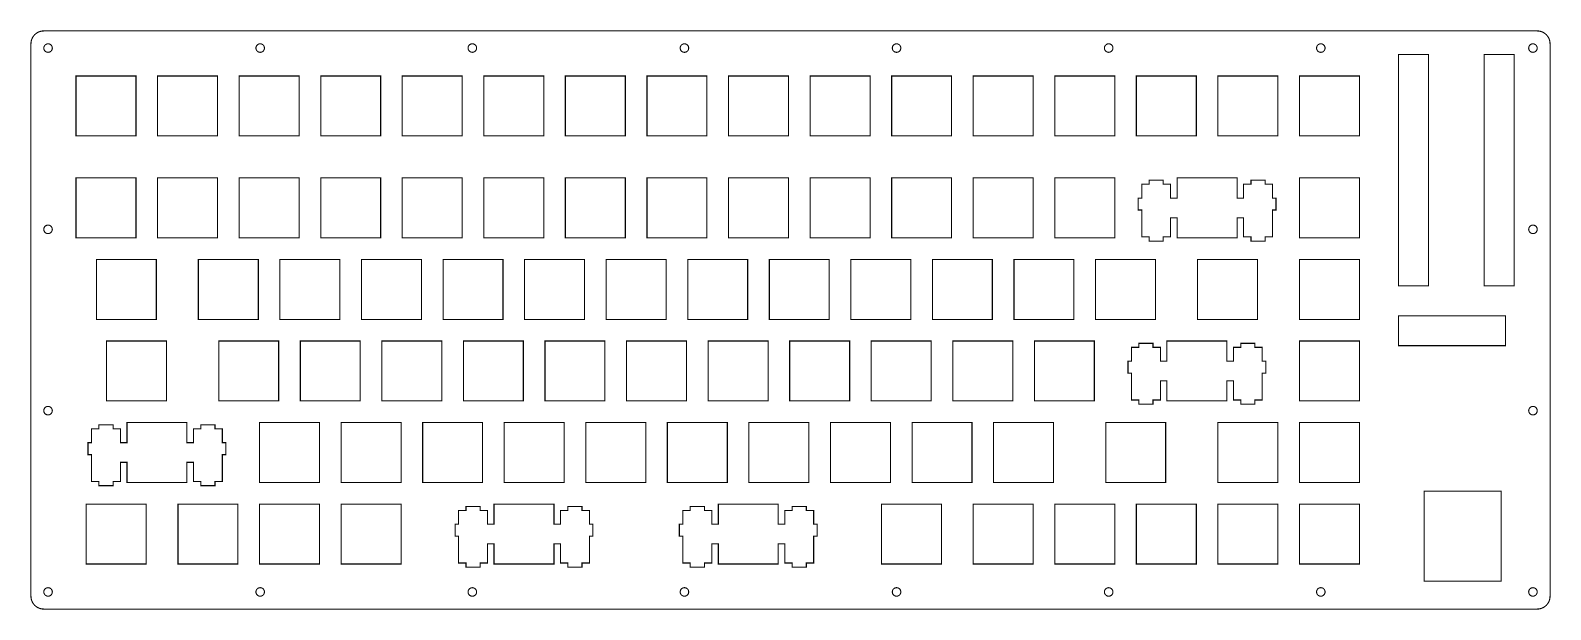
# Model space of a CAD drawing. Header units: millimetres. Extents: x -178 to 178, y -68 to 68.
import ezdxf

# ---------------------------------------------------------------- set-up
doc = ezdxf.new("R2010")
doc.units = ezdxf.units.MM
doc.layers.add('TopSilkLayer', color=7, linetype='Continuous', true_color=0xffcc00)

msp = doc.modelspace()

# ---------------------------------------------------------------- linework, layer by layer
at = {"layer": 'TopSilkLayer', "const_width": 0.254}
for points in [[(174.4, 67.53), (174.64, 67.52), (174.87, 67.5), (175.1, 67.45), (175.33, 67.39), (175.55, 67.3), (175.76, 67.21), (175.97, 67.09), (176.17, 66.96), (176.35, 66.81), (176.53, 66.65), (176.68, 66.48), (176.83, 66.3), (176.96, 66.1), (177.08, 65.89), (177.17, 65.68), (177.26, 65.46), (177.32, 65.23), (177.36, 65), (177.39, 64.77), (177.4, 64.53), (177.4, -64.53), (177.39, -64.77), (177.36, -65), (177.32, -65.23), (177.26, -65.46), (177.17, -65.68), (177.08, -65.89), (176.96, -66.1), (176.83, -66.3), (176.68, -66.48), (176.53, -66.65), (176.35, -66.81), (176.17, -66.96), (175.97, -67.09), (175.76, -67.2), (175.55, -67.3), (175.33, -67.39), (175.1, -67.45), (174.87, -67.5), (174.64, -67.52), (174.4, -67.53), (-174.4, -67.53), (-174.64, -67.52), (-174.87, -67.5), (-175.1, -67.45), (-175.33, -67.39), (-175.55, -67.3), (-175.76, -67.2), (-175.97, -67.09), (-176.16, -66.96), (-176.35, -66.81), (-176.52, -66.65), (-176.68, -66.48), (-176.83, -66.3), (-176.96, -66.1), (-177.07, -65.89), (-177.17, -65.68), (-177.25, -65.46), (-177.32, -65.23), (-177.36, -65), (-177.39, -64.77), (-177.4, -64.53), (-177.4, 64.53), (-177.39, 64.77), (-177.36, 65), (-177.32, 65.23), (-177.25, 65.46), (-177.17, 65.68), (-177.07, 65.89), (-176.96, 66.1), (-176.83, 66.3), (-176.68, 66.48), (-176.52, 66.65), (-176.35, 66.81), (-176.16, 66.96), (-175.97, 67.09), (-175.76, 67.21), (-175.55, 67.3), (-175.33, 67.39), (-175.1, 67.45), (-174.87, 67.5), (-174.64, 67.52), (-174.4, 67.53), (174.4, 67.53)], [(-173.71, 64.48), (-173.99, 64.34), (-174.21, 64.12), (-174.35, 63.84), (-174.4, 63.53), (-174.35, 63.22), (-174.21, 62.94), (-173.99, 62.72), (-173.71, 62.58), (-173.4, 62.53), (-173.09, 62.58), (-172.81, 62.72), (-172.59, 62.94), (-172.45, 63.22), (-172.4, 63.53), (-172.45, 63.84), (-172.59, 64.12), (-172.81, 64.34), (-173.09, 64.48), (-173.4, 64.53), (-173.71, 64.48)], [(-124.17, 64.48), (-124.44, 64.34), (-124.67, 64.12), (-124.81, 63.84), (-124.86, 63.53), (-124.81, 63.22), (-124.67, 62.94), (-124.44, 62.72), (-124.17, 62.58), (-123.86, 62.53), (-123.55, 62.58), (-123.27, 62.72), (-123.05, 62.94), (-122.91, 63.22), (-122.86, 63.53), (-122.91, 63.84), (-123.05, 64.12), (-123.27, 64.34), (-123.55, 64.48), (-123.86, 64.53), (-124.17, 64.48)], [(-74.62, 64.48), (-74.9, 64.34), (-75.12, 64.12), (-75.26, 63.84), (-75.31, 63.53), (-75.26, 63.22), (-75.12, 62.94), (-74.9, 62.72), (-74.62, 62.58), (-74.31, 62.53), (-74, 62.58), (-73.73, 62.72), (-73.5, 62.94), (-73.36, 63.22), (-73.31, 63.53), (-73.36, 63.84), (-73.5, 64.12), (-73.73, 64.34), (-74, 64.48), (-74.31, 64.53), (-74.62, 64.48)], [(-25.08, 64.48), (-25.36, 64.34), (-25.58, 64.12), (-25.72, 63.84), (-25.77, 63.53), (-25.72, 63.22), (-25.58, 62.94), (-25.36, 62.72), (-25.08, 62.58), (-24.77, 62.53), (-24.46, 62.58), (-24.18, 62.72), (-23.96, 62.94), (-23.82, 63.22), (-23.77, 63.53), (-23.82, 63.84), (-23.96, 64.12), (-24.18, 64.34), (-24.46, 64.48), (-24.77, 64.53), (-25.08, 64.48)], [(24.46, 64.48), (24.19, 64.34), (23.96, 64.12), (23.82, 63.84), (23.77, 63.53), (23.82, 63.22), (23.96, 62.94), (24.19, 62.72), (24.46, 62.58), (24.77, 62.53), (25.08, 62.58), (25.36, 62.72), (25.58, 62.94), (25.72, 63.22), (25.77, 63.53), (25.72, 63.84), (25.58, 64.12), (25.36, 64.34), (25.08, 64.48), (24.77, 64.53), (24.46, 64.48)], [(74, 64.48), (73.73, 64.34), (73.51, 64.12), (73.36, 63.84), (73.32, 63.53), (73.36, 63.22), (73.51, 62.94), (73.73, 62.72), (74, 62.58), (74.31, 62.53), (74.62, 62.58), (74.9, 62.72), (75.12, 62.94), (75.27, 63.22), (75.31, 63.53), (75.27, 63.84), (75.12, 64.12), (74.9, 64.34), (74.62, 64.48), (74.31, 64.53), (74, 64.48)], [(123.55, 64.48), (123.27, 64.34), (123.05, 64.12), (122.91, 63.84), (122.86, 63.53), (122.91, 63.22), (123.05, 62.94), (123.27, 62.72), (123.55, 62.58), (123.86, 62.53), (124.17, 62.58), (124.45, 62.72), (124.67, 62.94), (124.81, 63.22), (124.86, 63.53), (124.81, 63.84), (124.67, 64.12), (124.45, 64.34), (124.17, 64.48), (123.86, 64.53), (123.55, 64.48)], [(173.09, 64.48), (172.81, 64.34), (172.59, 64.12), (172.45, 63.84), (172.4, 63.53), (172.45, 63.22), (172.59, 62.94), (172.81, 62.72), (173.09, 62.58), (173.4, 62.53), (173.71, 62.58), (173.99, 62.72), (174.21, 62.94), (174.35, 63.22), (174.4, 63.53), (174.35, 63.84), (174.21, 64.12), (173.99, 64.34), (173.71, 64.48), (173.4, 64.53), (173.09, 64.48)], [(142, 62), (149, 62), (149, 8), (142, 8), (142, 62)], [(162, 62), (169, 62), (169, 8), (162, 8), (162, 62)], [(-166.88, 57.01), (-152.87, 57.01), (-152.87, 43.01), (-166.88, 43.01), (-166.88, 57.01)], [(-147.82, 57.01), (-133.82, 57.01), (-133.82, 43.01), (-147.82, 43.01), (-147.82, 57.01)], [(-128.77, 57.01), (-114.77, 57.01), (-114.77, 43.01), (-128.77, 43.01), (-128.77, 57.01)], [(-109.72, 57.01), (-95.72, 57.01), (-95.72, 43.01), (-109.72, 43.01), (-109.72, 57.01)], [(-90.67, 57.01), (-76.67, 57.01), (-76.67, 43.01), (-90.67, 43.01), (-90.67, 57.01)], [(-71.63, 57.01), (-57.62, 57.01), (-57.62, 43.01), (-71.63, 43.01), (-71.63, 57.01)], [(-52.58, 57.01), (-38.57, 57.01), (-38.57, 43.01), (-52.58, 43.01), (-52.58, 57.01)], [(-33.52, 57.01), (-19.52, 57.01), (-19.52, 43.01), (-33.52, 43.01), (-33.52, 57.01)], [(-14.47, 57.01), (-0.47, 57.01), (-0.47, 43.01), (-14.47, 43.01), (-14.47, 57.01)], [(4.58, 57.01), (18.58, 57.01), (18.58, 43.01), (4.58, 43.01), (4.58, 57.01)], [(23.63, 57.01), (37.63, 57.01), (37.63, 43.01), (23.63, 43.01), (23.63, 57.01)], [(42.68, 57.01), (56.68, 57.01), (56.68, 43.01), (42.68, 43.01), (42.68, 57.01)], [(61.73, 57.01), (75.73, 57.01), (75.73, 43.01), (61.73, 43.01), (61.73, 57.01)], [(80.78, 57.01), (94.78, 57.01), (94.78, 43.01), (80.78, 43.01), (80.78, 57.01)], [(99.83, 57.01), (113.83, 57.01), (113.83, 43.01), (99.83, 43.01), (99.83, 57.01)], [(118.88, 57.01), (132.88, 57.01), (132.88, 43.01), (118.88, 43.01), (118.88, 57.01)], [(-166.88, 33.19), (-152.87, 33.19), (-152.87, 19.19), (-166.88, 19.19), (-166.88, 33.19)], [(-147.82, 33.19), (-133.82, 33.19), (-133.82, 19.19), (-147.82, 19.19), (-147.82, 33.19)], [(-128.77, 33.19), (-114.77, 33.19), (-114.77, 19.19), (-128.77, 19.19), (-128.77, 33.19)], [(-109.72, 33.19), (-95.72, 33.19), (-95.72, 19.19), (-109.72, 19.19), (-109.72, 33.19)], [(-90.67, 33.19), (-76.67, 33.19), (-76.67, 19.19), (-90.67, 19.19), (-90.67, 33.19)], [(-71.63, 33.19), (-57.62, 33.19), (-57.62, 19.19), (-71.63, 19.19), (-71.63, 33.19)], [(-52.58, 33.19), (-38.57, 33.19), (-38.57, 19.19), (-52.58, 19.19), (-52.58, 33.19)], [(-33.52, 33.19), (-19.52, 33.19), (-19.52, 19.19), (-33.52, 19.19), (-33.52, 33.19)], [(-14.47, 33.19), (-0.47, 33.19), (-0.47, 19.19), (-14.47, 19.19), (-14.47, 33.19)], [(4.58, 33.19), (18.58, 33.19), (18.58, 19.19), (4.58, 19.19), (4.58, 33.19)], [(23.63, 33.19), (37.63, 33.19), (37.63, 19.19), (23.63, 19.19), (23.63, 33.19)], [(42.68, 33.19), (56.68, 33.19), (56.68, 19.19), (42.68, 19.19), (42.68, 33.19)], [(61.73, 33.19), (75.73, 33.19), (75.73, 19.19), (61.73, 19.19), (61.73, 33.19)], [(90.3, 33.19), (90.3, 28.49), (88.78, 28.49), (88.78, 31.72), (87.05, 31.72), (87.05, 32.64), (83.75, 32.64), (83.75, 31.72), (82.03, 31.72), (82.03, 28.49), (81.2, 28.49), (81.2, 25.69), (82.03, 25.69), (82.03, 19.42), (83.75, 19.42), (83.75, 18.44), (87.05, 18.44), (87.05, 19.42), (88.78, 19.42), (88.78, 23.89), (90.3, 23.89), (90.3, 19.19), (104.3, 19.19), (104.3, 23.89), (105.83, 23.89), (105.83, 19.42), (107.55, 19.42), (107.55, 18.44), (110.85, 18.44), (110.85, 19.42), (112.58, 19.42), (112.58, 25.69), (113.4, 25.69), (113.4, 28.49), (112.58, 28.49), (112.58, 31.72), (110.85, 31.72), (110.85, 32.64), (107.55, 32.64), (107.55, 31.72), (105.83, 31.72), (105.83, 28.49), (104.3, 28.49), (104.3, 33.19), (90.3, 33.19)], [(118.88, 33.19), (132.88, 33.19), (132.88, 19.19), (118.88, 19.19), (118.88, 33.19)], [(-173.71, 22.13), (-173.99, 21.99), (-174.21, 21.77), (-174.35, 21.49), (-174.4, 21.18), (-174.35, 20.87), (-174.21, 20.59), (-173.99, 20.37), (-173.71, 20.23), (-173.4, 20.18), (-173.09, 20.23), (-172.81, 20.37), (-172.59, 20.59), (-172.45, 20.87), (-172.4, 21.18), (-172.45, 21.49), (-172.59, 21.77), (-172.81, 21.99), (-173.09, 22.13), (-173.4, 22.18), (-173.71, 22.13)], [(173.09, 22.13), (172.81, 21.99), (172.59, 21.77), (172.45, 21.49), (172.4, 21.18), (172.45, 20.87), (172.59, 20.59), (172.81, 20.37), (173.09, 20.23), (173.4, 20.18), (173.71, 20.23), (173.99, 20.37), (174.21, 20.59), (174.35, 20.87), (174.4, 21.18), (174.35, 21.49), (174.21, 21.77), (173.99, 21.99), (173.71, 22.13), (173.4, 22.18), (173.09, 22.13)], [(-162.11, 14.14), (-148.11, 14.14), (-148.11, 0.14), (-162.11, 0.14), (-162.11, 14.14)], [(-138.3, 14.14), (-124.3, 14.14), (-124.3, 0.14), (-138.3, 0.14), (-138.3, 14.14)], [(-119.25, 14.14), (-105.25, 14.14), (-105.25, 0.14), (-119.25, 0.14), (-119.25, 14.14)], [(-100.2, 14.14), (-86.2, 14.14), (-86.2, 0.14), (-100.2, 0.14), (-100.2, 14.14)], [(-81.15, 14.14), (-67.15, 14.14), (-67.15, 0.14), (-81.15, 0.14), (-81.15, 14.14)], [(-62.1, 14.14), (-48.1, 14.14), (-48.1, 0.14), (-62.1, 0.14), (-62.1, 14.14)], [(-43.05, 14.14), (-29.05, 14.14), (-29.05, 0.14), (-43.05, 0.14), (-43.05, 14.14)], [(-24, 14.14), (-10, 14.14), (-10, 0.14), (-24, 0.14), (-24, 14.14)], [(-4.95, 14.14), (9.05, 14.14), (9.05, 0.14), (-4.95, 0.14), (-4.95, 14.14)], [(14.1, 14.14), (28.1, 14.14), (28.1, 0.14), (14.1, 0.14), (14.1, 14.14)], [(33.15, 14.14), (47.15, 14.14), (47.15, 0.14), (33.15, 0.14), (33.15, 14.14)], [(52.2, 14.14), (66.2, 14.14), (66.2, 0.14), (52.2, 0.14), (52.2, 14.14)], [(71.25, 14.14), (85.25, 14.14), (85.25, 0.14), (71.25, 0.14), (71.25, 14.14)], [(95.06, 14.14), (109.06, 14.14), (109.06, 0.14), (95.06, 0.14), (95.06, 14.14)], [(118.88, 14.14), (132.88, 14.14), (132.88, 0.14), (118.88, 0.14), (118.88, 14.14)], [(142, 1), (167, 1), (167, -6), (142, -6), (142, 1)], [(-159.73, -4.91), (-145.73, -4.91), (-145.73, -18.91), (-159.73, -18.91), (-159.73, -4.91)], [(-133.54, -4.91), (-119.54, -4.91), (-119.54, -18.91), (-133.54, -18.91), (-133.54, -4.91)], [(-114.49, -4.91), (-100.49, -4.91), (-100.49, -18.91), (-114.49, -18.91), (-114.49, -4.91)], [(-95.44, -4.91), (-81.44, -4.91), (-81.44, -18.91), (-95.44, -18.91), (-95.44, -4.91)], [(-76.39, -4.91), (-62.39, -4.91), (-62.39, -18.91), (-76.39, -18.91), (-76.39, -4.91)], [(-57.34, -4.91), (-43.34, -4.91), (-43.34, -18.91), (-57.34, -18.91), (-57.34, -4.91)], [(-38.29, -4.91), (-24.29, -4.91), (-24.29, -18.91), (-38.29, -18.91), (-38.29, -4.91)], [(-19.24, -4.91), (-5.24, -4.91), (-5.24, -18.91), (-19.24, -18.91), (-19.24, -4.91)], [(-0.19, -4.91), (13.81, -4.91), (13.81, -18.91), (-0.19, -18.91), (-0.19, -4.91)], [(18.86, -4.91), (32.86, -4.91), (32.86, -18.91), (18.86, -18.91), (18.86, -4.91)], [(37.91, -4.91), (51.91, -4.91), (51.91, -18.91), (37.91, -18.91), (37.91, -4.91)], [(56.96, -4.91), (70.96, -4.91), (70.96, -18.91), (56.96, -18.91), (56.96, -4.91)], [(87.92, -4.91), (87.92, -9.61), (86.39, -9.61), (86.39, -6.38), (84.67, -6.38), (84.67, -5.46), (81.37, -5.46), (81.37, -6.38), (79.64, -6.38), (79.64, -9.61), (78.82, -9.61), (78.82, -12.41), (79.64, -12.41), (79.64, -18.68), (81.37, -18.68), (81.37, -19.66), (84.67, -19.66), (84.67, -18.68), (86.39, -18.68), (86.39, -14.21), (87.92, -14.21), (87.92, -18.91), (101.92, -18.91), (101.92, -14.21), (103.44, -14.21), (103.44, -18.68), (105.17, -18.68), (105.17, -19.66), (108.47, -19.66), (108.47, -18.68), (110.19, -18.68), (110.19, -12.41), (111.02, -12.41), (111.02, -9.61), (110.19, -9.61), (110.19, -6.38), (108.47, -6.38), (108.47, -5.46), (105.17, -5.46), (105.17, -6.38), (103.44, -6.38), (103.44, -9.61), (101.92, -9.61), (101.92, -4.91), (87.92, -4.91)], [(118.88, -4.91), (132.88, -4.91), (132.88, -18.91), (118.88, -18.91), (118.88, -4.91)], [(-173.71, -20.23), (-173.99, -20.37), (-174.21, -20.59), (-174.35, -20.87), (-174.4, -21.18), (-174.35, -21.49), (-174.21, -21.77), (-173.99, -21.99), (-173.71, -22.13), (-173.4, -22.18), (-173.09, -22.13), (-172.81, -21.99), (-172.59, -21.77), (-172.45, -21.49), (-172.4, -21.18), (-172.45, -20.87), (-172.59, -20.59), (-172.81, -20.37), (-173.09, -20.23), (-173.4, -20.18), (-173.71, -20.23)], [(173.09, -20.23), (172.81, -20.37), (172.59, -20.59), (172.45, -20.87), (172.4, -21.18), (172.45, -21.49), (172.59, -21.77), (172.81, -21.99), (173.09, -22.13), (173.4, -22.18), (173.71, -22.13), (173.99, -21.99), (174.21, -21.77), (174.35, -21.49), (174.4, -21.18), (174.35, -20.87), (174.21, -20.59), (173.99, -20.37), (173.71, -20.23), (173.4, -20.18), (173.09, -20.23)], [(-154.97, -23.96), (-154.97, -28.66), (-156.49, -28.66), (-156.49, -25.43), (-158.22, -25.43), (-158.22, -24.51), (-161.52, -24.51), (-161.52, -25.43), (-163.24, -25.43), (-163.24, -28.66), (-164.07, -28.66), (-164.07, -31.46), (-163.24, -31.46), (-163.24, -37.73), (-161.52, -37.73), (-161.52, -38.71), (-158.22, -38.71), (-158.22, -37.73), (-156.49, -37.73), (-156.49, -33.26), (-154.97, -33.26), (-154.97, -37.96), (-140.97, -37.96), (-140.97, -33.26), (-139.44, -33.26), (-139.44, -37.73), (-137.72, -37.73), (-137.72, -38.71), (-134.42, -38.71), (-134.42, -37.73), (-132.69, -37.73), (-132.69, -31.46), (-131.87, -31.46), (-131.87, -28.66), (-132.69, -28.66), (-132.69, -25.43), (-134.42, -25.43), (-134.42, -24.51), (-137.72, -24.51), (-137.72, -25.43), (-139.44, -25.43), (-139.44, -28.66), (-140.97, -28.66), (-140.97, -23.96), (-154.97, -23.96)], [(-124.01, -23.96), (-110.01, -23.96), (-110.01, -37.96), (-124.01, -37.96), (-124.01, -23.96)], [(-104.96, -23.96), (-90.96, -23.96), (-90.96, -37.96), (-104.96, -37.96), (-104.96, -23.96)], [(-85.91, -23.96), (-71.91, -23.96), (-71.91, -37.96), (-85.91, -37.96), (-85.91, -23.96)], [(-66.86, -23.96), (-52.86, -23.96), (-52.86, -37.96), (-66.86, -37.96), (-66.86, -23.96)], [(-47.81, -23.96), (-33.81, -23.96), (-33.81, -37.96), (-47.81, -37.96), (-47.81, -23.96)], [(-28.76, -23.96), (-14.76, -23.96), (-14.76, -37.96), (-28.76, -37.96), (-28.76, -23.96)], [(-9.71, -23.96), (4.29, -23.96), (4.29, -37.96), (-9.71, -37.96), (-9.71, -23.96)], [(9.34, -23.96), (23.34, -23.96), (23.34, -37.96), (9.34, -37.96), (9.34, -23.96)], [(28.39, -23.96), (42.39, -23.96), (42.39, -37.96), (28.39, -37.96), (28.39, -23.96)], [(47.44, -23.96), (61.44, -23.96), (61.44, -37.96), (47.44, -37.96), (47.44, -23.96)], [(73.63, -23.96), (87.63, -23.96), (87.63, -37.96), (73.63, -37.96), (73.63, -23.96)], [(99.83, -23.96), (113.83, -23.96), (113.83, -37.96), (99.83, -37.96), (99.83, -23.96)], [(118.88, -23.96), (132.88, -23.96), (132.88, -37.96), (118.88, -37.96), (118.88, -23.96)], [(148, -40), (166, -40), (166, -61), (148, -61), (148, -40)], [(-164.49, -43.01), (-150.49, -43.01), (-150.49, -57.01), (-164.49, -57.01), (-164.49, -43.01)], [(-143.06, -43.01), (-129.06, -43.01), (-129.06, -57.01), (-143.06, -57.01), (-143.06, -43.01)], [(-124.01, -43.01), (-110.01, -43.01), (-110.01, -57.01), (-124.01, -57.01), (-124.01, -43.01)], [(-104.96, -43.01), (-90.96, -43.01), (-90.96, -57.01), (-104.96, -57.01), (-104.96, -43.01)], [(-69.24, -43.01), (-69.24, -47.71), (-70.77, -47.71), (-70.77, -44.48), (-72.49, -44.48), (-72.49, -43.56), (-75.79, -43.56), (-75.79, -44.48), (-77.52, -44.48), (-77.52, -47.71), (-78.34, -47.71), (-78.34, -50.51), (-77.52, -50.51), (-77.52, -56.77), (-75.79, -56.77), (-75.79, -57.76), (-72.49, -57.76), (-72.49, -56.77), (-70.77, -56.77), (-70.77, -52.31), (-69.24, -52.31), (-69.24, -57.01), (-55.24, -57.01), (-55.24, -52.31), (-53.72, -52.31), (-53.72, -56.77), (-51.99, -56.77), (-51.99, -57.76), (-48.69, -57.76), (-48.69, -56.77), (-46.97, -56.77), (-46.97, -50.51), (-46.14, -50.51), (-46.14, -47.71), (-46.97, -47.71), (-46.97, -44.48), (-48.69, -44.48), (-48.69, -43.56), (-51.99, -43.56), (-51.99, -44.48), (-53.72, -44.48), (-53.72, -47.71), (-55.24, -47.71), (-55.24, -43.01), (-69.24, -43.01)], [(-16.86, -43.01), (-16.86, -47.71), (-18.38, -47.71), (-18.38, -44.48), (-20.11, -44.48), (-20.11, -43.56), (-23.41, -43.56), (-23.41, -44.48), (-25.13, -44.48), (-25.13, -47.71), (-25.96, -47.71), (-25.96, -50.51), (-25.13, -50.51), (-25.13, -56.77), (-23.41, -56.77), (-23.41, -57.76), (-20.11, -57.76), (-20.11, -56.77), (-18.38, -56.77), (-18.38, -52.31), (-16.86, -52.31), (-16.86, -57.01), (-2.86, -57.01), (-2.86, -52.31), (-1.33, -52.31), (-1.33, -56.77), (0.39, -56.77), (0.39, -57.76), (3.69, -57.76), (3.69, -56.77), (5.42, -56.77), (5.42, -50.51), (6.24, -50.51), (6.24, -47.71), (5.42, -47.71), (5.42, -44.48), (3.69, -44.48), (3.69, -43.56), (0.39, -43.56), (0.39, -44.48), (-1.33, -44.48), (-1.33, -47.71), (-2.86, -47.71), (-2.86, -43.01), (-16.86, -43.01)], [(21.24, -43.01), (35.24, -43.01), (35.24, -57.01), (21.24, -57.01), (21.24, -43.01)], [(42.68, -43.01), (56.68, -43.01), (56.68, -57.01), (42.68, -57.01), (42.68, -43.01)], [(61.73, -43.01), (75.73, -43.01), (75.73, -57.01), (61.73, -57.01), (61.73, -43.01)], [(80.78, -43.01), (94.78, -43.01), (94.78, -57.01), (80.78, -57.01), (80.78, -43.01)], [(99.83, -43.01), (113.83, -43.01), (113.83, -57.01), (99.83, -57.01), (99.83, -43.01)], [(118.88, -43.01), (132.88, -43.01), (132.88, -57.01), (118.88, -57.01), (118.88, -43.01)], [(-173.71, -62.58), (-173.99, -62.72), (-174.21, -62.94), (-174.35, -63.22), (-174.4, -63.53), (-174.35, -63.84), (-174.21, -64.12), (-173.99, -64.34), (-173.71, -64.48), (-173.4, -64.53), (-173.09, -64.48), (-172.81, -64.34), (-172.59, -64.12), (-172.45, -63.84), (-172.4, -63.53), (-172.45, -63.22), (-172.59, -62.94), (-172.81, -62.72), (-173.09, -62.58), (-173.4, -62.53), (-173.71, -62.58)], [(-124.17, -62.58), (-124.44, -62.72), (-124.67, -62.94), (-124.81, -63.22), (-124.86, -63.53), (-124.81, -63.84), (-124.67, -64.12), (-124.44, -64.34), (-124.17, -64.48), (-123.86, -64.53), (-123.55, -64.48), (-123.27, -64.34), (-123.05, -64.12), (-122.91, -63.84), (-122.86, -63.53), (-122.91, -63.22), (-123.05, -62.94), (-123.27, -62.72), (-123.55, -62.58), (-123.86, -62.53), (-124.17, -62.58)], [(-74.62, -62.58), (-74.9, -62.72), (-75.12, -62.94), (-75.26, -63.22), (-75.31, -63.53), (-75.26, -63.84), (-75.12, -64.12), (-74.9, -64.34), (-74.62, -64.48), (-74.31, -64.53), (-74, -64.48), (-73.73, -64.34), (-73.5, -64.12), (-73.36, -63.84), (-73.31, -63.53), (-73.36, -63.22), (-73.5, -62.94), (-73.73, -62.72), (-74, -62.58), (-74.31, -62.53), (-74.62, -62.58)], [(-25.08, -62.58), (-25.36, -62.72), (-25.58, -62.94), (-25.72, -63.22), (-25.77, -63.53), (-25.72, -63.84), (-25.58, -64.12), (-25.36, -64.34), (-25.08, -64.48), (-24.77, -64.53), (-24.46, -64.48), (-24.18, -64.34), (-23.96, -64.12), (-23.82, -63.84), (-23.77, -63.53), (-23.82, -63.22), (-23.96, -62.94), (-24.18, -62.72), (-24.46, -62.58), (-24.77, -62.53), (-25.08, -62.58)], [(24.46, -62.58), (24.19, -62.72), (23.96, -62.94), (23.82, -63.22), (23.77, -63.53), (23.82, -63.84), (23.96, -64.12), (24.19, -64.34), (24.46, -64.48), (24.77, -64.53), (25.08, -64.48), (25.36, -64.34), (25.58, -64.12), (25.72, -63.84), (25.77, -63.53), (25.72, -63.22), (25.58, -62.94), (25.36, -62.72), (25.08, -62.58), (24.77, -62.53), (24.46, -62.58)], [(74, -62.58), (73.73, -62.72), (73.51, -62.94), (73.36, -63.22), (73.32, -63.53), (73.36, -63.84), (73.51, -64.12), (73.73, -64.34), (74, -64.48), (74.31, -64.53), (74.62, -64.48), (74.9, -64.34), (75.12, -64.12), (75.27, -63.84), (75.31, -63.53), (75.27, -63.22), (75.12, -62.94), (74.9, -62.72), (74.62, -62.58), (74.31, -62.53), (74, -62.58)], [(123.55, -62.58), (123.27, -62.72), (123.05, -62.94), (122.91, -63.22), (122.86, -63.53), (122.91, -63.84), (123.05, -64.12), (123.27, -64.34), (123.55, -64.48), (123.86, -64.53), (124.17, -64.48), (124.45, -64.34), (124.67, -64.12), (124.81, -63.84), (124.86, -63.53), (124.81, -63.22), (124.67, -62.94), (124.45, -62.72), (124.17, -62.58), (123.86, -62.53), (123.55, -62.58)], [(173.09, -62.58), (172.81, -62.72), (172.59, -62.94), (172.45, -63.22), (172.4, -63.53), (172.45, -63.84), (172.59, -64.12), (172.81, -64.34), (173.09, -64.48), (173.4, -64.53), (173.71, -64.48), (173.99, -64.34), (174.21, -64.12), (174.35, -63.84), (174.4, -63.53), (174.35, -63.22), (174.21, -62.94), (173.99, -62.72), (173.71, -62.58), (173.4, -62.53), (173.09, -62.58)]]:
    msp.add_lwpolyline(points, close=True, dxfattribs=at)

doc.saveas('drawing.dxf')
